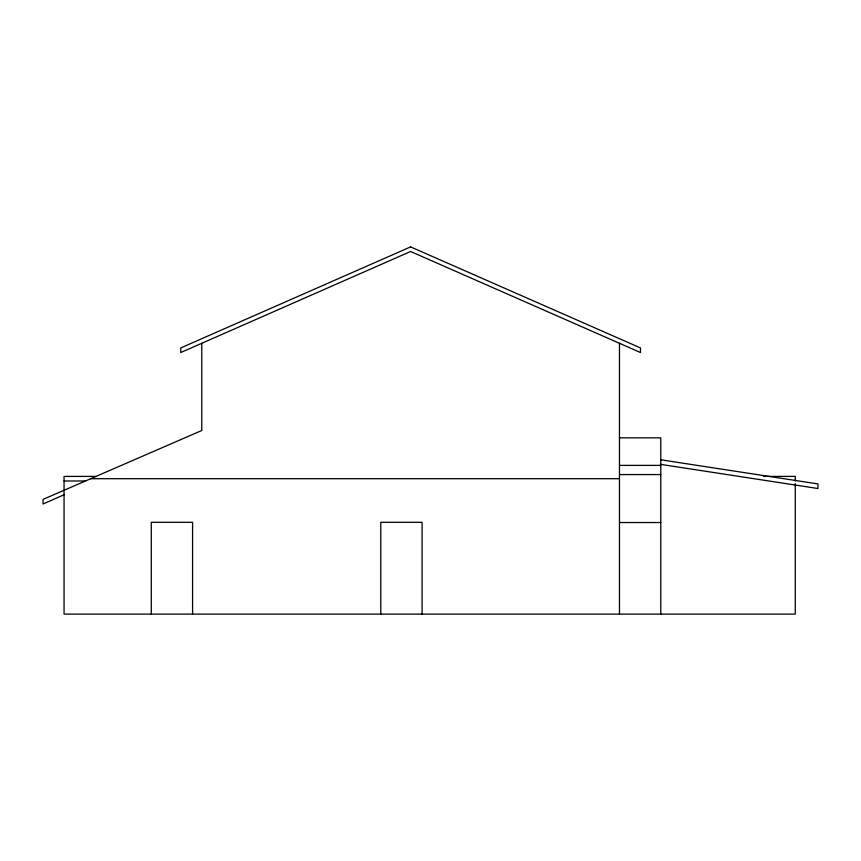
<?xml version="1.0" encoding="UTF-8"?>
<svg xmlns="http://www.w3.org/2000/svg" width="861" height="861" viewBox="0 0 861 861"><rect width="100%" height="100%" fill="white"/><g stroke="black" fill="none" stroke-linecap="round" stroke-linejoin="round"><path stroke-width="1.29" d="M64.058 494.763L43.05 503.997L43.05 499.402L201.765 430.5L201.765 343.291M619.468 437.84L660.774 437.84L660.774 614.108M619.468 465.381L660.774 465.381M619.468 474.562L660.774 474.562M95.84 476.402L64.058 476.402L64.058 614.108L795.263 614.108L795.263 483.667M763.556 476.402L795.263 476.402L795.263 480.987M90.545 478.694L619.468 478.694M64.058 480.987L85.25 480.987M619.468 522.53L660.774 522.53M660.473 459.742L817.95 483.925L817.95 488.521L660.441 464.337M619.468 343.291L619.468 614.108M422.094 614.108L422.094 522.304L380.777 522.304L380.777 614.108M192.584 614.108L192.584 522.304L151.278 522.304L151.278 614.108M410.611 246.892L180.756 347.93L180.756 352.526L410.611 251.487L640.476 352.526L640.476 347.93L410.611 246.892"/></g></svg>
